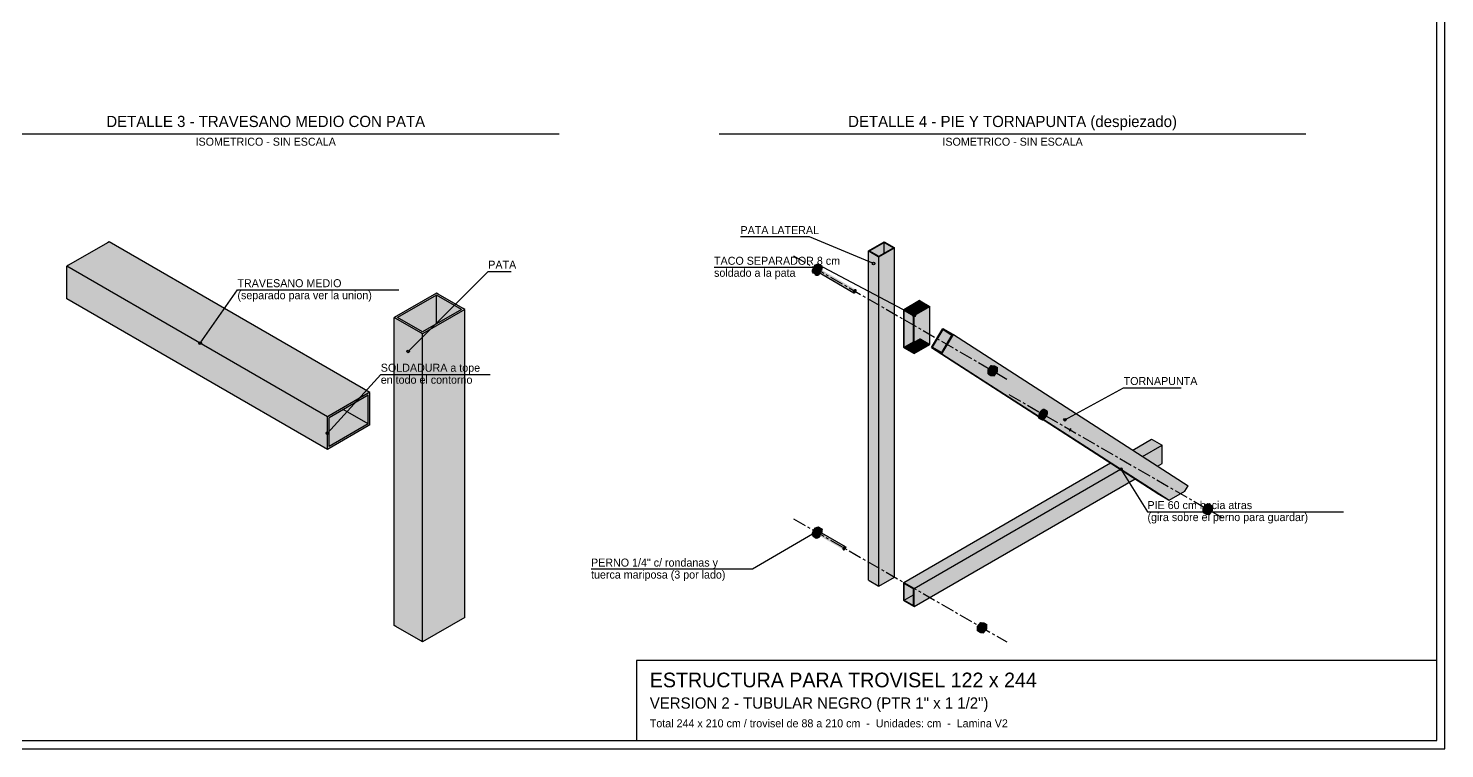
# Model space of a CAD drawing. Extents: x -37 to 1122, y -290 to 250.
# Drawn here: x 591 to 1122, y -290 to -20 of the extents above; entities that cross this region are included whole.
import ezdxf
from ezdxf.enums import TextEntityAlignment as Align

# ---------------------------------------------------------------- set-up
doc = ezdxf.new("R2010")
doc.units = 0
doc.header["$LTSCALE"] = 4
doc.linetypes.add('CENTER', pattern=[2, 1.25, -0.25, 0.25, -0.25])
for name, color, linetype in [('EJES', 6, 'CENTER'), ('HERRAJES', 30, 'CONTINUOUS'), ('MARCO', 7, 'CONTINUOUS'), ('RELLENO', 7, 'CONTINUOUS'), ('TEXTO', 7, 'CONTINUOUS'), ('TUBO', 8, 'CONTINUOUS')]:
    doc.layers.add(name, color=color, linetype=linetype)

msp = doc.modelspace()

# ---------------------------------------------------------------- linework, layer by layer
at = {"layer": 'EJES'}
for p, q in [((877.923165, -105.281388), (957.889428, -151.449931)), ((958.625267, -157.241123), (1038.591529, -203.409666)), ((877.923165, -203.834503), (957.889428, -250.003046))]:
    msp.add_line(p, q, dxfattribs=at)
at = {"layer": 'HERRAJES'}
for p, q in [((885, -110.702367), (885.219745, -109.962918)), ((885, -111.36542), (885, -110.702367)), ((885, -111.36542), (885.219745, -111.851131)), ((885.219745, -109.962918), (885.625779, -109.259646)), ((885.625779, -109.259646), (886.156289, -108.699617)), ((885.774567, -111.149564), (885.994311, -110.410114)), ((885.774567, -111.812616), (885.774567, -111.149564)), ((885.994311, -110.410114), (886.400345, -109.706842)), ((886.156289, -108.699617), (886.730509, -108.368091)), ((886.400345, -109.706842), (886.930855, -109.146813)), ((886.730509, -108.368091), (887.261019, -108.31554)), ((886.808917, -111.199335), (900.472363, -119.087929)), ((886.930855, -109.146813), (887.505076, -108.815287)), ((887.261019, -108.31554), (888.035586, -108.762736)), ((887.505076, -108.815287), (888.035586, -108.762736)), ((888.035586, -108.762736), (888.44162, -108.99716)), ((888.44162, -108.99716), (888.661364, -109.48287)), ((888.522511, -110.613169), (888.661364, -110.145923)), ((888.661364, -110.145923), (888.661364, -109.48287)), ((885.774567, -111.812616), (885.994311, -112.298327)), ((885.994311, -112.298327), (886.400345, -112.532751)), ((886.400345, -112.532751), (886.930855, -112.4802)), ((886.930855, -112.4802), (887.505076, -112.148674)), ((887.505076, -112.148674), (887.840296, -111.7948)), ((900.398923, -118.703999), (900.472363, -118.456867)), ((900.398923, -118.925598), (900.398923, -118.703999)), ((900.398923, -118.925598), (900.472363, -119.087929)), ((900.472363, -118.456867), (900.608064, -118.221826)), ((900.472363, -119.087929), (900.608064, -119.166276)), ((900.608064, -118.221826), (900.785367, -118.034659)), ((900.608064, -119.166276), (900.785367, -119.148711)), ((900.785367, -118.034659), (900.977276, -117.92386)), ((900.785367, -119.148711), (900.977276, -119.037912)), ((900.977276, -117.92386), (901.154579, -117.906295)), ((900.977276, -119.037912), (901.154579, -118.850745)), ((901.154579, -117.906295), (901.29028, -117.984642)), ((901.154579, -118.850745), (901.29028, -118.615704)), ((901.29028, -117.984642), (901.36372, -118.146973)), ((901.29028, -118.615704), (901.36372, -118.368572)), ((901.36372, -118.368572), (901.36372, -118.146973)), ((950.791938, -147.943097), (952.002722, -146.436861)), ((950.791938, -149.557475), (950.791938, -147.943097)), ((950.791938, -147.943097), (951.876331, -148.569172)), ((951.876331, -148.569172), (953.087115, -147.062936)), ((951.876331, -150.18355), (951.876331, -148.569172)), ((952.002722, -146.436861), (953.213506, -146.545004)), ((952.002722, -146.436861), (953.087115, -147.062936)), ((953.087115, -147.062936), (954.297899, -147.171079)), ((953.213506, -146.545004), (954.297899, -147.171079)), ((954.297899, -148.785457), (954.297899, -147.171079)), ((950.791938, -149.557475), (951.876331, -150.18355)), ((951.876331, -150.18355), (953.087115, -150.291693)), ((953.087115, -150.291693), (954.297899, -148.785457)), ((969.6369, -165.596912), (969.6369, -165.4711)), ((969.6369, -165.596912), (969.856644, -166.082623)), ((969.856644, -166.082623), (970.631211, -166.529819)), ((970.411466, -166.044108), (970.411466, -165.969802)), ((970.411466, -166.044108), (970.631211, -166.529819)), ((970.631211, -166.529819), (971.037245, -166.764243)), ((971.037245, -166.764243), (971.56428, -166.712036)), ((1031.494039, -199.902832), (1032.704823, -198.396596)), ((1031.494039, -201.51721), (1031.494039, -199.902832)), ((1031.494039, -199.902832), (1032.578432, -200.528907)), ((1031.494039, -201.51721), (1032.578432, -202.143285)), ((1032.578432, -200.528907), (1033.789216, -199.022671)), ((1032.578432, -202.143285), (1032.578432, -200.528907)), ((1032.704823, -198.396596), (1033.915607, -198.504739)), ((1032.704823, -198.396596), (1033.789216, -199.022671)), ((1033.789216, -199.022671), (1035, -199.130814)), ((1033.789216, -202.251428), (1035, -200.745192)), ((1033.915607, -198.504739), (1035, -199.130814)), ((1035, -200.745192), (1035, -199.130814)), ((886.156289, -207.252732), (886.730509, -206.921205)), ((886.730509, -206.921205), (887.261019, -206.868654)), ((887.261019, -206.868654), (888.035586, -207.315851)), ((1032.578432, -202.143285), (1033.789216, -202.251428)), ((885, -209.255482), (885.219745, -208.516033)), ((885, -209.918535), (885, -209.255482)), ((885, -209.918535), (885.219745, -210.404245)), ((885.219745, -208.516033), (885.625779, -207.812761)), ((885.219745, -210.404245), (885.994311, -210.851442)), ((885.625779, -207.812761), (886.156289, -207.252732)), ((885.774567, -209.702679), (885.994311, -208.963229)), ((885.774567, -210.365731), (885.774567, -209.702679)), ((885.774567, -210.365731), (885.994311, -210.851442)), ((885.994311, -208.963229), (886.400345, -208.259957)), ((885.994311, -210.851442), (886.400345, -211.085866)), ((886.400345, -208.259957), (886.930855, -207.699928)), ((886.400345, -211.085866), (886.930855, -211.033315)), ((886.930855, -207.699928), (887.505076, -207.368402)), ((886.930855, -211.033315), (887.505076, -210.701788)), ((887.491134, -208.570816), (897.219781, -214.187653)), ((887.505076, -207.368402), (888.035586, -207.315851)), ((887.505076, -210.701788), (887.840296, -210.347915)), ((888.035586, -207.315851), (888.44162, -207.550275)), ((888.44162, -207.550275), (888.661364, -208.035985)), ((888.522511, -209.166284), (888.661364, -208.699038)), ((888.661364, -208.699038), (888.661364, -208.035985)), ((896.464124, -214.985357), (896.537564, -214.738225)), ((896.464124, -215.206955), (896.464124, -214.985357)), ((896.464124, -215.206955), (896.537564, -215.369287)), ((896.537564, -214.738225), (896.673265, -214.503184)), ((896.537564, -215.369287), (896.673265, -215.447634)), ((896.673265, -214.503184), (896.850568, -214.316017)), ((896.673265, -215.447634), (896.850568, -215.430069)), ((896.850568, -214.316017), (897.042478, -214.205218)), ((896.850568, -215.430069), (897.042478, -215.31927)), ((897.042478, -214.205218), (897.219781, -214.187653)), ((897.042478, -215.31927), (897.219781, -215.132103)), ((897.219781, -214.187653), (897.355482, -214.266)), ((897.219781, -215.132103), (897.355482, -214.897062)), ((897.355482, -214.266), (897.428921, -214.428331)), ((897.355482, -214.897062), (897.428921, -214.64993)), ((897.428921, -214.64993), (897.428921, -214.428331)), ((946.857139, -244.224455), (948.067923, -242.718219)), ((946.857139, -245.838833), (946.857139, -244.224455)), ((946.857139, -244.224455), (947.941532, -244.850529)), ((947.941532, -244.850529), (949.152316, -243.344294)), ((948.067923, -242.718219), (949.278707, -242.826362)), ((948.067923, -242.718219), (949.152316, -243.344294)), ((949.152316, -243.344294), (950.3631, -243.452436)), ((949.278707, -242.826362), (950.3631, -243.452436)), ((950.3631, -245.066815), (950.3631, -243.452436)), ((946.857139, -245.838833), (947.941532, -246.464908)), ((947.941532, -246.464908), (947.941532, -244.850529)), ((947.941532, -246.464908), (949.152316, -246.573051)), ((949.152316, -246.573051), (950.3631, -245.066815))]:
    msp.add_line(p, q, dxfattribs=at)
at = {"layer": 'MARCO'}
for p, q in [((1122, -290.003046), (1122, 250)), ((1119, -287.003046), (1119, 247)), ((1119, -257.003046), (819, -257.003046)), ((819, -257.003046), (819, -287.003046)), ((1119, -287.003046), (1119, -257.003046)), ((-37, -290.003046), (1122, -290.003046)), ((-34, -287.003046), (1119, -287.003046)), ((819, -287.003046), (1119, -287.003046))]:
    msp.add_line(p, q, dxfattribs=at)
at = {"layer": 'RELLENO', "color": 252}
for points in [[(620.642188, -100.360866), (606.01629, -108.805132), (703.772293, -165.244587)], [(621.267227, -100), (620.642188, -100.360866), (718.398191, -156.800321)], [(703.772293, -165.244587), (718.398191, -156.800321), (620.642188, -100.360866)], [(718.398191, -156.800321), (719.02323, -156.439455), (621.267227, -100)], [(911.856931, -100), (905.954733, -103.407636), (906.187103, -103.541794)], [(906.187103, -103.541794), (912.089301, -100.134159), (911.856931, -100)], [(912.089301, -100.134159), (911.856931, -100.268318), (915.32699, -102.271757)], [(915.32699, -102.271757), (915.55936, -102.137598), (912.089301, -100.134159)], [(906.419473, -103.407636), (906.187103, -103.541794), (909.657162, -105.545234)], [(909.657162, -105.545234), (909.889532, -105.411075), (906.419473, -103.407636)], [(915.55936, -102.137598), (909.657162, -105.545234), (909.889532, -105.679393)], [(909.889532, -105.679393), (915.79173, -102.271757), (915.55936, -102.137598)], [(606.01629, -108.805132), (605.391252, -109.165998), (703.147255, -165.605453)], [(703.147255, -165.605453), (703.772293, -165.244587), (606.01629, -108.805132)], [(620.642188, -111.860465), (606.01629, -120.304731), (703.772293, -176.744186)], [(703.772293, -176.744186), (718.398191, -168.29992), (620.642188, -111.860465)], [(744.024765, -119.246191), (728.14879, -128.412189), (728.773828, -128.773055)], [(728.773828, -128.773055), (744.649803, -119.607057), (744.024765, -119.246191)], [(744.649803, -119.607057), (744.024765, -119.967923), (753.358672, -125.356856)], [(753.358672, -125.356856), (753.98371, -124.99599), (744.649803, -119.607057)], [(925.08653, -121.948393), (919.184332, -125.356029), (919.416702, -125.490188)], [(919.416702, -125.490188), (925.3189, -122.082552), (925.08653, -121.948393)], [(925.3189, -122.082552), (919.416702, -125.490188), (922.886761, -127.493627)], [(922.886761, -127.493627), (928.788959, -124.085991), (925.3189, -122.082552)], [(753.98371, -124.99599), (738.107735, -134.161989), (738.732773, -134.522855)], [(738.732773, -134.522855), (754.608748, -125.356856), (753.98371, -124.99599)], [(928.788959, -124.085991), (922.886761, -127.493627), (923.119131, -127.627786)], [(923.119131, -127.627786), (929.021329, -124.22015), (928.788959, -124.085991)], [(729.398867, -128.412189), (728.773828, -128.773055), (738.107735, -134.161989)], [(738.107735, -134.161989), (738.732773, -133.801123), (729.398867, -128.412189)], [(934.092124, -132.650631), (933.859754, -132.516472), (929.571143, -139.674918)], [(929.571143, -139.674918), (929.803513, -139.809077), (934.092124, -132.650631)], [(937.562183, -134.65407), (934.092124, -132.650631), (933.923281, -132.93246)], [(925.3189, -136.124515), (919.416702, -139.532151), (922.886761, -141.53559)], [(922.886761, -141.53559), (928.788959, -138.127954), (925.3189, -136.124515)], [(937.794553, -134.788229), (937.562183, -134.65407), (933.273571, -141.812516)], [(933.273571, -141.812516), (933.505941, -141.946675), (937.794553, -134.788229)], [(933.923281, -132.93246), (937.39334, -134.935899), (937.562183, -134.65407)], [(933.442414, -141.530687), (929.972356, -139.527248), (929.803513, -139.809077)], [(929.803513, -139.809077), (933.273571, -141.812516), (933.442414, -141.530687)], [(1012.132332, -173.993096), (919.184332, -227.656648), (919.416702, -227.790807)], [(919.416702, -227.790807), (1012.364702, -174.127254), (1012.132332, -173.993096)], [(1012.364702, -174.127254), (919.416702, -227.790807), (922.886761, -229.794247)], [(922.886761, -229.794247), (1015.834761, -176.130694), (1012.364702, -174.127254)], [(1015.834761, -176.130694), (922.886761, -229.794247), (923.119131, -229.928405)], [(923.119131, -229.928405), (1016.067131, -176.264853), (1015.834761, -176.130694)], [(1012.364702, -180.674208), (919.416702, -234.337761), (922.886761, -236.3412)], [(922.886761, -236.3412), (1015.834761, -182.677647), (1012.364702, -180.674208)]]:
    msp.add_solid(points, dxfattribs=at)
at = {"layer": 'RELLENO', "color": 250}
for points in [[(620.642188, -100.360866), (620.642188, -112.582197), (718.398191, -169.021652)], [(718.398191, -169.021652), (718.398191, -156.800321), (620.642188, -100.360866)], [(911.856931, -100.268318), (911.856931, -223.694489), (915.32699, -225.697929)], [(915.32699, -225.697929), (915.32699, -102.271757), (911.856931, -100.268318)], [(905.954733, -103.407636), (905.954733, -226.833807), (906.187103, -226.967966)], [(906.187103, -226.967966), (906.187103, -103.541794), (905.954733, -103.407636)], [(906.187103, -103.541794), (906.187103, -226.967966), (909.657162, -228.971405)], [(909.657162, -228.971405), (909.657162, -105.545234), (906.187103, -103.541794)], [(909.657162, -105.545234), (909.657162, -228.971405), (909.889532, -229.105564)], [(909.889532, -229.105564), (909.889532, -105.679393), (909.657162, -105.545234)], [(605.391252, -109.165998), (605.391252, -121.38733), (703.147255, -177.826784)], [(703.147255, -177.826784), (703.147255, -165.605453), (605.391252, -109.165998)], [(606.01629, -108.805132), (606.01629, -109.526864), (703.772293, -165.966319)], [(703.772293, -165.966319), (703.772293, -165.244587), (606.01629, -108.805132)], [(606.01629, -120.304731), (606.01629, -121.026464), (703.772293, -177.465918)], [(703.772293, -177.465918), (703.772293, -176.744186), (606.01629, -120.304731)], [(744.024765, -119.967923), (744.024765, -235.445068), (753.358672, -240.834002)], [(753.358672, -240.834002), (753.358672, -125.356856), (744.024765, -119.967923)], [(919.184332, -125.356029), (919.184332, -139.66631), (919.416702, -139.800468)], [(919.416702, -139.800468), (919.416702, -125.490188), (919.184332, -125.356029)], [(919.416702, -125.490188), (919.416702, -125.758505), (922.886761, -127.761945)], [(922.886761, -127.761945), (922.886761, -127.493627), (919.416702, -125.490188)], [(728.14879, -128.412189), (728.14879, -243.889334), (728.773828, -244.2502)], [(728.773828, -244.2502), (728.773828, -128.773055), (728.14879, -128.412189)], [(728.773828, -128.773055), (728.773828, -244.2502), (738.107735, -249.639134)], [(738.107735, -249.639134), (738.107735, -134.161989), (728.773828, -128.773055)], [(922.886761, -127.493627), (922.886761, -141.803908), (923.119131, -141.938067)], [(923.119131, -141.938067), (923.119131, -127.627786), (922.886761, -127.493627)], [(738.107735, -134.161989), (738.107735, -249.639134), (738.732773, -250)], [(738.732773, -250), (738.732773, -134.522855), (738.107735, -134.161989)], [(937.39334, -134.935899), (933.923281, -132.93246), (1021.924544, -189.591732)], [(1021.924544, -189.591732), (1025.394603, -191.595171), (937.39334, -134.935899)], [(919.416702, -139.532151), (919.416702, -139.800468), (922.886761, -141.803908)], [(922.886761, -141.803908), (922.886761, -141.53559), (919.416702, -139.532151)], [(929.803513, -139.809077), (929.571143, -139.674918), (1014.79609, -194.54667)], [(1014.79609, -194.54667), (1015.02846, -194.680829), (929.803513, -139.809077)], [(933.273571, -141.812516), (929.803513, -139.809077), (1015.02846, -194.680829)], [(1015.02846, -194.680829), (1018.498519, -196.684268), (933.273571, -141.812516)], [(933.505941, -141.946675), (933.273571, -141.812516), (1018.498519, -196.684268)], [(1018.498519, -196.684268), (1018.730889, -196.818427), (933.505941, -141.946675)], [(919.184332, -227.656648), (919.184332, -234.47192), (919.416702, -234.606078)], [(919.416702, -234.606078), (919.416702, -227.790807), (919.184332, -227.656648)], [(919.416702, -227.790807), (919.416702, -228.059125), (922.886761, -230.062564)], [(922.886761, -230.062564), (922.886761, -229.794247), (919.416702, -227.790807)], [(922.886761, -229.794247), (922.886761, -236.609518), (923.119131, -236.743677)], [(923.119131, -236.743677), (923.119131, -229.928405), (922.886761, -229.794247)], [(919.416702, -234.337761), (919.416702, -234.606078), (922.886761, -236.609518)], [(922.886761, -236.609518), (922.886761, -236.3412), (919.416702, -234.337761)]]:
    msp.add_solid(points, dxfattribs=at)
at = {"layer": 'RELLENO', "color": 251}
for points in [[(912.089301, -223.560331), (912.089301, -100.134159), (906.187103, -103.541794)], [(906.187103, -103.541794), (906.187103, -226.967966), (912.089301, -223.560331)], [(909.889532, -228.837247), (909.889532, -105.411075), (909.657162, -105.545234)], [(909.657162, -105.545234), (909.657162, -228.971405), (909.889532, -228.837247)], [(915.79173, -225.697929), (915.79173, -102.271757), (909.889532, -105.679393)], [(909.889532, -105.679393), (909.889532, -229.105564), (915.79173, -225.697929)], [(915.55936, -225.56377), (915.55936, -102.137598), (915.32699, -102.271757)], [(915.32699, -102.271757), (915.32699, -225.697929), (915.55936, -225.56377)], [(744.649803, -235.084202), (744.649803, -119.607057), (728.773828, -128.773055)], [(925.3189, -136.392833), (925.3189, -122.082552), (919.416702, -125.490188)], [(754.608748, -240.834002), (754.608748, -125.356856), (738.732773, -134.522855)], [(753.98371, -240.473136), (753.98371, -124.99599), (753.358672, -125.356856)], [(753.358672, -125.356856), (753.358672, -240.834002), (753.98371, -240.473136)], [(919.416702, -125.490188), (919.416702, -139.800468), (925.3189, -136.392833)], [(928.788959, -124.354309), (928.788959, -124.085991), (922.886761, -127.493627)], [(922.886761, -127.493627), (922.886761, -127.761945), (928.788959, -124.354309)], [(929.021329, -138.530431), (929.021329, -124.22015), (923.119131, -127.627786)], [(728.773828, -128.773055), (728.773828, -244.2502), (744.649803, -235.084202)], [(923.119131, -127.627786), (923.119131, -141.938067), (929.021329, -138.530431)], [(934.092124, -132.650631), (929.803513, -139.809077), (1015.02846, -194.680829)], [(934.092124, -132.650631), (1015.02846, -194.680829), (1020.910059, -191.285086)], [(1020.910059, -191.285086), (1022.093387, -189.309904), (934.092124, -132.650631)], [(738.732773, -249.278268), (738.732773, -133.801123), (738.107735, -134.161989)], [(738.107735, -134.161989), (738.107735, -249.639134), (738.732773, -249.278268)], [(738.732773, -134.522855), (738.732773, -250), (754.608748, -240.834002)], [(937.794553, -134.788229), (933.505941, -141.946675), (1018.730889, -196.818427)], [(1025.563446, -191.313343), (937.562183, -134.65407), (937.39334, -134.935899)], [(937.39334, -134.935899), (1025.394603, -191.595171), (1025.563446, -191.313343)], [(937.794553, -134.788229), (1018.730889, -196.818427), (1024.612488, -193.422684)], [(1024.612488, -193.422684), (1025.795816, -191.447502), (937.794553, -134.788229)], [(928.788959, -138.396272), (928.788959, -138.127954), (922.886761, -141.53559)], [(922.886761, -141.53559), (922.886761, -141.803908), (928.788959, -138.396272)], [(933.442414, -141.530687), (933.273571, -141.812516), (1018.498519, -196.684268)], [(1018.498519, -196.684268), (1018.818318, -196.499632), (933.442414, -141.530687)], [(718.398191, -157.522053), (718.398191, -156.800321), (703.772293, -165.244587)], [(703.772293, -165.244587), (703.772293, -165.966319), (718.398191, -157.522053)], [(719.02323, -168.660786), (719.02323, -156.439455), (718.398191, -156.800321)], [(718.398191, -156.800321), (718.398191, -169.021652), (719.02323, -168.660786)], [(703.772293, -177.465918), (703.772293, -165.244587), (703.147255, -165.605453)], [(703.147255, -165.605453), (703.147255, -177.826784), (703.772293, -177.465918)], [(718.398191, -169.021652), (718.398191, -168.29992), (703.772293, -176.744186)], [(703.772293, -176.744186), (703.772293, -177.465918), (718.398191, -169.021652)], [(1012.364702, -180.942526), (1012.364702, -174.127254), (919.416702, -227.790807)], [(1015.834761, -176.399011), (1015.834761, -176.130694), (922.886761, -229.794247)], [(922.886761, -229.794247), (922.886761, -230.062564), (1015.834761, -176.399011)], [(1016.067131, -183.080124), (1016.067131, -176.264853), (923.119131, -229.928405)], [(919.416702, -227.790807), (919.416702, -234.606078), (1012.364702, -180.942526)], [(1015.834761, -182.945965), (1015.834761, -182.677647), (922.886761, -236.3412)], [(922.886761, -236.3412), (922.886761, -236.609518), (1015.834761, -182.945965)], [(923.119131, -229.928405), (923.119131, -236.743677), (1016.067131, -183.080124)]]:
    msp.add_solid(points, dxfattribs=at)
at = {"layer": 'RELLENO', "color": 30}
for points in [[(885.994311, -110.410115), (885.219744, -109.962918), (885, -110.702368)], [(885, -110.702368), (885.774567, -111.149564), (885.994311, -110.410115)], [(885.774567, -111.149564), (885, -110.702368), (885, -111.36542)], [(885, -111.36542), (885.774567, -111.812616), (885.774567, -111.149564)], [(885.774567, -111.812616), (885, -111.36542), (885.219744, -111.85113)], [(886.400346, -109.706842), (885.625779, -109.259646), (885.219744, -109.962918)], [(885.219744, -109.962918), (885.994311, -110.410115), (886.400346, -109.706842)], [(886.930856, -109.146813), (886.156289, -108.699617), (885.625779, -109.259646)], [(885.625779, -109.259646), (886.400346, -109.706842), (886.930856, -109.146813)], [(900.472363, -118.456868), (886.034441, -110.121129), (885.961, -110.368261)], [(900.398922, -118.703999), (885.961, -110.368261), (885.961, -110.58986)], [(885.961, -110.368261), (900.398922, -118.703999), (900.472363, -118.456868)], [(900.398922, -118.925598), (885.961, -110.58986), (886.034441, -110.752189)], [(885.961, -110.58986), (900.398922, -118.925598), (900.398922, -118.703999)], [(900.608064, -118.221826), (886.170142, -109.886088), (886.034441, -110.121129)], [(886.034441, -110.121129), (900.472363, -118.456868), (900.608064, -118.221826)], [(886.034441, -110.752189), (900.472363, -119.087928), (900.398922, -118.925598)], [(887.505075, -108.815287), (886.730509, -108.368091), (886.156289, -108.699617)], [(886.156289, -108.699617), (886.930856, -109.146813), (887.505075, -108.815287)], [(900.785366, -118.034659), (886.347444, -109.69892), (886.170142, -109.886088)], [(886.170142, -109.886088), (900.608064, -118.221826), (900.785366, -118.034659)], [(900.977277, -117.923859), (886.539354, -109.588121), (886.347444, -109.69892)], [(886.347444, -109.69892), (900.785366, -118.034659), (900.977277, -117.923859)], [(901.154579, -117.906296), (886.716656, -109.570558), (886.539354, -109.588121)], [(886.539354, -109.588121), (900.977277, -117.923859), (901.154579, -117.906296)], [(888.035585, -108.762736), (887.261019, -108.31554), (886.730509, -108.368091)], [(886.730509, -108.368091), (887.505075, -108.815287), (888.035585, -108.762736)], [(885.219744, -111.85113), (885.994311, -112.298326), (885.774567, -111.812616)], [(953.087115, -147.062936), (952.002722, -146.436861), (950.791938, -147.943097)], [(950.791938, -147.943097), (951.876331, -148.569172), (953.087115, -147.062936)], [(951.876331, -148.569172), (950.791938, -147.943097), (950.791938, -149.557475)], [(950.791938, -149.557475), (951.876331, -150.18355), (951.876331, -148.569172)], [(954.297899, -147.171079), (953.213505, -146.545004), (952.002722, -146.436861)], [(952.002722, -146.436861), (953.087115, -147.062936), (954.297899, -147.171079)], [(970.631211, -164.641607), (969.856644, -164.19441), (969.6369, -164.93386)], [(971.037245, -163.938334), (970.262679, -163.491138), (969.856644, -164.19441)], [(969.856644, -164.19441), (970.631211, -164.641607), (971.037245, -163.938334)], [(971.567755, -163.378305), (970.793189, -162.931109), (970.262679, -163.491138)], [(970.262679, -163.491138), (971.037245, -163.938334), (971.567755, -163.378305)], [(981.174464, -170.416603), (970.67134, -164.352621), (970.597899, -164.599753)], [(981.101023, -170.663734), (970.597899, -164.599753), (970.597899, -164.821352)], [(970.597899, -164.599753), (981.101023, -170.663734), (981.174464, -170.416603)], [(981.310165, -170.181561), (970.807041, -164.11758), (970.67134, -164.352621)], [(970.67134, -164.352621), (981.174464, -170.416603), (981.310165, -170.181561)], [(972.141975, -163.046779), (971.367408, -162.599583), (970.793189, -162.931109)], [(970.793189, -162.931109), (971.567755, -163.378305), (972.141975, -163.046779)], [(981.487467, -169.994394), (970.984343, -163.930412), (970.807041, -164.11758)], [(970.807041, -164.11758), (981.310165, -170.181561), (981.487467, -169.994394)], [(981.679378, -169.883594), (971.176254, -163.819613), (970.984343, -163.930412)], [(970.984343, -163.930412), (981.487467, -169.994394), (981.679378, -169.883594)], [(981.85668, -169.866031), (971.353556, -163.80205), (971.176254, -163.819613)], [(971.176254, -163.819613), (981.679378, -169.883594), (981.85668, -169.866031)], [(972.672485, -162.994228), (971.897918, -162.547032), (971.367408, -162.599583)], [(971.367408, -162.599583), (972.141975, -163.046779), (972.672485, -162.994228)], [(969.6369, -164.93386), (970.411466, -165.381056), (970.631211, -164.641607)], [(970.411466, -165.381056), (969.6369, -164.93386), (969.6369, -165.596912)], [(969.6369, -165.596912), (970.411466, -166.044108), (970.411466, -165.381056)], [(970.411466, -166.044108), (969.6369, -165.596912), (969.856644, -166.082622)], [(969.856644, -166.082622), (970.631211, -166.529819), (970.411466, -166.044108)], [(981.101023, -170.885333), (970.597899, -164.821352), (970.67134, -164.983681)], [(970.597899, -164.821352), (981.101023, -170.885333), (981.101023, -170.663734)], [(970.67134, -164.983681), (981.174464, -171.047663), (981.101023, -170.885333)], [(1033.789216, -199.022671), (1032.704823, -198.396596), (1031.494039, -199.902832)], [(1031.494039, -199.902832), (1032.578432, -200.528907), (1033.789216, -199.022671)], [(1032.578432, -200.528907), (1031.494039, -199.902832), (1031.494039, -201.51721)], [(1031.494039, -201.51721), (1032.578432, -202.143285), (1032.578432, -200.528907)], [(1035, -199.130814), (1033.915607, -198.504739), (1032.704823, -198.396596)], [(1032.704823, -198.396596), (1033.789216, -199.022671), (1035, -199.130814)], [(887.505075, -207.368402), (886.730509, -206.921206), (886.156289, -207.252731)], [(888.035585, -207.315851), (887.261019, -206.868654), (886.730509, -206.921206)], [(886.730509, -206.921206), (887.505075, -207.368402), (888.035585, -207.315851)], [(885.994311, -208.963229), (885.219744, -208.516033), (885, -209.255483)], [(885, -209.255483), (885.774567, -209.702679), (885.994311, -208.963229)], [(885.774567, -209.702679), (885, -209.255483), (885, -209.918535)], [(885, -209.918535), (885.774567, -210.365731), (885.774567, -209.702679)], [(885.774567, -210.365731), (885, -209.918535), (885.219744, -210.404245)], [(886.400346, -208.259957), (885.625779, -207.81276), (885.219744, -208.516033)], [(885.219744, -208.516033), (885.994311, -208.963229), (886.400346, -208.259957)], [(885.219744, -210.404245), (885.994311, -210.851441), (885.774567, -210.365731)], [(886.930856, -207.699928), (886.156289, -207.252731), (885.625779, -207.81276)], [(885.625779, -207.81276), (886.400346, -208.259957), (886.930856, -207.699928)], [(896.537565, -214.738225), (886.034441, -208.674244), (885.961, -208.921376)], [(896.464124, -214.985357), (885.961, -208.921376), (885.961, -209.142975)], [(885.961, -208.921376), (896.464124, -214.985357), (896.537565, -214.738225)], [(896.464124, -215.206956), (885.961, -209.142975), (886.034441, -209.305304)], [(885.961, -209.142975), (896.464124, -215.206956), (896.464124, -214.985357)], [(896.673266, -214.503184), (886.170142, -208.439203), (886.034441, -208.674244)], [(886.034441, -208.674244), (896.537565, -214.738225), (896.673266, -214.503184)], [(886.034441, -209.305304), (896.537565, -215.369286), (896.464124, -215.206956)], [(886.156289, -207.252731), (886.930856, -207.699928), (887.505075, -207.368402)], [(896.850568, -214.316017), (886.347444, -208.252035), (886.170142, -208.439203)], [(886.170142, -208.439203), (896.673266, -214.503184), (896.850568, -214.316017)], [(897.042478, -214.205217), (886.539354, -208.141236), (886.347444, -208.252035)], [(886.347444, -208.252035), (896.850568, -214.316017), (897.042478, -214.205217)], [(897.21978, -214.187654), (886.716656, -208.123673), (886.539354, -208.141236)], [(886.539354, -208.141236), (897.042478, -214.205217), (897.21978, -214.187654)], [(949.152316, -243.344294), (948.067923, -242.718219), (946.857139, -244.224455)], [(946.857139, -244.224455), (947.941532, -244.850529), (949.152316, -243.344294)], [(947.941532, -244.850529), (946.857139, -244.224455), (946.857139, -245.838833)], [(950.3631, -243.452437), (949.278707, -242.826362), (948.067923, -242.718219)], [(948.067923, -242.718219), (949.152316, -243.344294), (950.3631, -243.452437)], [(946.857139, -245.838833), (947.941532, -246.464908), (947.941532, -244.850529)]]:
    msp.add_solid(points, dxfattribs=at)
at = {"layer": 'RELLENO', "color": 32}
for points in [[(888.661364, -110.145923), (885.994311, -110.410115), (885.774567, -111.149564)], [(888.661364, -110.145923), (885.774567, -111.149564), (885.774567, -111.812616)], [(888.661364, -110.145923), (885.774567, -111.812616), (885.994311, -112.298326)], [(888.661364, -110.145923), (886.400346, -109.706842), (885.994311, -110.410115)], [(888.661364, -110.145923), (885.994311, -112.298326), (886.400346, -112.532751)], [(888.661364, -110.145923), (886.930856, -109.146813), (886.400346, -109.706842)], [(888.661364, -110.145923), (886.400346, -112.532751), (886.930856, -112.4802)], [(888.661364, -110.145923), (887.505075, -108.815287), (886.930856, -109.146813)], [(888.661364, -110.145923), (886.930856, -112.4802), (887.505075, -112.148674)], [(888.661364, -110.145923), (888.035585, -108.762736), (887.505075, -108.815287)], [(888.661364, -110.145923), (887.505075, -112.148674), (888.035585, -111.588645)], [(888.661364, -110.145923), (888.44162, -108.99716), (888.035585, -108.762736)], [(888.035585, -111.588645), (888.44162, -110.885372), (888.661364, -110.145923)], [(888.661364, -110.145923), (888.661364, -109.482871), (888.44162, -108.99716)], [(901.363721, -118.368572), (900.472363, -118.456868), (900.398922, -118.703999)], [(901.363721, -118.368572), (900.398922, -118.703999), (900.398922, -118.925598)], [(901.363721, -118.368572), (900.398922, -118.925598), (900.472363, -119.087928)], [(901.363721, -118.368572), (900.608064, -118.221826), (900.472363, -118.456868)], [(901.363721, -118.368572), (900.472363, -119.087928), (900.608064, -119.166275)], [(901.363721, -118.368572), (900.785366, -118.034659), (900.608064, -118.221826)], [(901.363721, -118.368572), (900.608064, -119.166275), (900.785366, -119.148712)], [(901.363721, -118.368572), (900.977277, -117.923859), (900.785366, -118.034659)], [(901.363721, -118.368572), (900.785366, -119.148712), (900.977277, -119.037912)], [(901.363721, -118.368572), (901.154579, -117.906296), (900.977277, -117.923859)], [(901.363721, -118.368572), (900.977277, -119.037912), (901.154579, -118.850745)], [(901.363721, -118.368572), (901.29028, -117.984643), (901.154579, -117.906296)], [(901.154579, -118.850745), (901.29028, -118.615704), (901.363721, -118.368572)], [(901.363721, -118.368572), (901.363721, -118.146973), (901.29028, -117.984643)], [(954.297899, -148.785457), (953.087115, -147.062936), (951.876331, -148.569172)], [(954.297899, -148.785457), (951.876331, -148.569172), (951.876331, -150.18355)], [(954.297899, -148.785457), (954.297899, -147.171079), (953.087115, -147.062936)], [(951.876331, -150.18355), (953.087115, -150.291693), (954.297899, -148.785457)], [(973.298264, -164.377415), (970.631211, -164.641607), (970.411466, -165.381056)], [(973.298264, -164.377415), (970.411466, -165.381056), (970.411466, -166.044108)], [(973.298264, -164.377415), (970.411466, -166.044108), (970.631211, -166.529819)], [(973.298264, -164.377415), (971.037245, -163.938334), (970.631211, -164.641607)], [(973.298264, -164.377415), (970.631211, -166.529819), (971.037245, -166.764243)], [(973.298264, -164.377415), (971.567755, -163.378305), (971.037245, -163.938334)], [(973.298264, -164.377415), (971.037245, -166.764243), (971.567755, -166.711692)], [(973.298264, -164.377415), (972.141975, -163.046779), (971.567755, -163.378305)], [(973.298264, -164.377415), (971.567755, -166.711692), (972.141975, -166.380166)], [(973.298264, -164.377415), (972.672485, -162.994228), (972.141975, -163.046779)], [(973.298264, -164.377415), (972.141975, -166.380166), (972.672485, -165.820137)], [(973.298264, -164.377415), (973.07852, -163.228652), (972.672485, -162.994228)], [(972.672485, -165.820137), (973.07852, -165.116864), (973.298264, -164.377415)], [(973.298264, -164.377415), (973.298264, -163.714363), (973.07852, -163.228652)], [(982.065822, -170.328307), (981.679378, -169.883594), (981.487467, -169.994394)], [(982.065822, -170.328307), (981.85668, -169.866031), (981.679378, -169.883594)], [(982.065822, -170.328307), (981.992381, -169.944378), (981.85668, -169.866031)], [(982.065822, -170.328307), (981.174464, -170.416603), (981.101023, -170.663734)], [(982.065822, -170.328307), (981.101023, -170.663734), (981.101023, -170.885333)], [(982.065822, -170.328307), (981.101023, -170.885333), (981.174464, -171.047663)], [(982.065822, -170.328307), (981.310165, -170.181561), (981.174464, -170.416603)], [(982.065822, -170.328307), (981.174464, -171.047663), (981.310165, -171.12601)], [(982.065822, -170.328307), (981.487467, -169.994394), (981.310165, -170.181561)], [(982.065822, -170.328307), (981.310165, -171.12601), (981.487467, -171.108447)], [(982.065822, -170.328307), (981.487467, -171.108447), (981.679378, -170.997647)], [(982.065822, -170.328307), (981.679378, -170.997647), (981.85668, -170.81048)], [(981.85668, -170.81048), (981.992381, -170.575439), (982.065822, -170.328307)], [(982.065822, -170.328307), (982.065822, -170.106708), (981.992381, -169.944378)], [(1035, -200.745192), (1033.789216, -199.022671), (1032.578432, -200.528907)], [(1035, -200.745192), (1032.578432, -200.528907), (1032.578432, -202.143285)], [(1032.578432, -202.143285), (1033.789216, -202.251428), (1035, -200.745192)], [(1035, -200.745192), (1035, -199.130814), (1033.789216, -199.022671)], [(888.661364, -208.699037), (885.994311, -208.963229), (885.774567, -209.702679)], [(888.661364, -208.699037), (885.774567, -209.702679), (885.774567, -210.365731)], [(888.661364, -208.699037), (885.774567, -210.365731), (885.994311, -210.851441)], [(888.661364, -208.699037), (886.400346, -208.259957), (885.994311, -208.963229)], [(888.661364, -208.699037), (885.994311, -210.851441), (886.400346, -211.085866)], [(888.661364, -208.699037), (886.930856, -207.699928), (886.400346, -208.259957)], [(888.661364, -208.699037), (886.400346, -211.085866), (886.930856, -211.033315)], [(888.661364, -208.699037), (887.505075, -207.368402), (886.930856, -207.699928)], [(888.661364, -208.699037), (886.930856, -211.033315), (887.505075, -210.701789)], [(888.661364, -208.699037), (888.035585, -207.315851), (887.505075, -207.368402)], [(888.661364, -208.699037), (887.505075, -210.701789), (888.035585, -210.14176)], [(888.661364, -208.699037), (888.44162, -207.550275), (888.035585, -207.315851)], [(888.035585, -210.14176), (888.44162, -209.438487), (888.661364, -208.699037)], [(888.661364, -208.699037), (888.661364, -208.035986), (888.44162, -207.550275)], [(897.428922, -214.64993), (896.537565, -214.738225), (896.464124, -214.985357)], [(897.428922, -214.64993), (896.464124, -214.985357), (896.464124, -215.206956)], [(897.428922, -214.64993), (896.464124, -215.206956), (896.537565, -215.369286)], [(897.428922, -214.64993), (896.673266, -214.503184), (896.537565, -214.738225)], [(897.428922, -214.64993), (896.537565, -215.369286), (896.673266, -215.447633)], [(897.428922, -214.64993), (896.850568, -214.316017), (896.673266, -214.503184)], [(897.428922, -214.64993), (896.673266, -215.447633), (896.850568, -215.43007)], [(897.428922, -214.64993), (897.042478, -214.205217), (896.850568, -214.316017)], [(897.428922, -214.64993), (896.850568, -215.43007), (897.042478, -215.31927)], [(897.428922, -214.64993), (897.21978, -214.187654), (897.042478, -214.205217)], [(897.428922, -214.64993), (897.042478, -215.31927), (897.21978, -215.132103)], [(897.428922, -214.64993), (897.355481, -214.266001), (897.21978, -214.187654)], [(897.21978, -215.132103), (897.355481, -214.897061), (897.428922, -214.64993)], [(897.428922, -214.64993), (897.428922, -214.428331), (897.355481, -214.266001)], [(950.3631, -245.066815), (949.152316, -243.344294), (947.941532, -244.850529)], [(950.3631, -245.066815), (950.3631, -243.452437), (949.152316, -243.344294)], [(950.3631, -245.066815), (947.941532, -244.850529), (947.941532, -246.464908)], [(947.941532, -246.464908), (949.152316, -246.573051), (950.3631, -245.066815)]]:
    msp.add_solid(points, dxfattribs=at)
at = {"layer": 'TEXTO'}
for p, q in [((570, -59.5), (790, -59.5)), ((850, -59.5), (1070, -59.5)), ((883.922132, -98.121084), (858.002132, -98.121084)), ((907.922132, -108.121084), (883.922132, -98.121084)), ((733.440782, -141.090617), (763.440782, -111.090617)), ((763.440782, -111.090617), (772.080782, -111.090617)), ((889.119131, -109.627786), (848.079131, -109.627786)), ((923.119131, -127.627786), (889.119131, -109.627786)), ((655.394322, -138.035285), (669.394322, -118.035285)), ((669.394322, -118.035285), (729.874322, -118.035285)), ((703.147255, -171.716119), (723.147255, -149.716119)), ((723.147255, -149.716119), (764.187255, -149.716119)), ((979.650879, -166.697088), (1001.650879, -154.697088)), ((1001.650879, -154.697088), (1023.250879, -154.697088)), ((1000.575797, -185.208778), (1010.575797, -201.208778)), ((1010.575797, -201.208778), (1084.015797, -201.208778)), ((886.443399, -208.753662), (862.443399, -222.753662)), ((862.443399, -222.753662), (801.963399, -222.753662))]:
    msp.add_line(p, q, dxfattribs=at)
for centre in [(907.922132, -108.121084), (923.119131, -127.627786), (655.394322, -138.035285), (733.440782, -141.090617), (979.650879, -166.697088), (703.147255, -171.716119), (1000.575797, -185.208778), (886.443399, -208.753662)]:
    msp.add_circle(centre, 0.5, dxfattribs=at)
at = {"layer": 'TUBO'}
for p, q in [((620.642188, -100.360866), (606.01629, -108.805132)), ((621.267227, -100), (620.642188, -100.360866)), ((719.02323, -156.439455), (621.267227, -100)), ((905.954733, -103.407636), (911.856931, -100)), ((906.419473, -103.407636), (911.856931, -100.268318)), ((911.856931, -100), (912.089301, -100.134159)), ((911.856931, -100.268318), (915.32699, -102.271757)), ((911.856931, -104.275196), (911.856931, -100.268318)), ((912.089301, -100.134159), (915.55936, -102.137598)), ((905.954733, -103.407636), (906.187103, -103.541794)), ((905.954733, -226.833807), (905.954733, -103.407636)), ((906.187103, -103.541794), (909.657162, -105.545234)), ((906.419473, -103.407636), (909.889532, -105.411075)), ((909.657162, -105.545234), (909.889532, -105.679393)), ((909.889532, -105.679393), (915.79173, -102.271757)), ((909.889532, -105.411075), (915.32699, -102.271757)), ((909.889532, -229.105564), (909.889532, -105.679393)), ((915.55936, -102.137598), (915.79173, -102.271757)), ((915.79173, -225.697929), (915.79173, -102.271757)), ((606.01629, -108.805132), (605.391252, -109.165998)), ((703.147255, -165.605453), (605.391252, -109.165998)), ((605.391252, -121.38733), (605.391252, -109.165998)), ((703.147255, -177.826784), (605.391252, -121.38733)), ((744.024765, -119.246191), (728.14879, -128.412189)), ((744.024765, -119.967923), (729.398867, -128.412189)), ((744.649803, -119.607057), (744.024765, -119.246191)), ((753.358672, -125.356856), (744.024765, -119.967923)), ((744.024765, -130.74579), (744.024765, -119.967923)), ((753.98371, -124.99599), (744.649803, -119.607057)), ((919.184332, -125.356029), (925.08653, -121.948393)), ((925.08653, -121.948393), (925.3189, -122.082552)), ((925.3189, -122.082552), (928.788959, -124.085991)), ((753.358672, -125.356856), (738.732773, -133.801123)), ((754.608748, -125.356856), (738.732773, -134.522855)), ((754.608748, -125.356856), (753.98371, -124.99599)), ((754.608748, -240.834002), (754.608748, -125.356856)), ((919.184332, -125.356029), (919.416702, -125.490188)), ((919.184332, -139.66631), (919.184332, -125.356029)), ((919.416702, -125.490188), (922.886761, -127.493627)), ((919.416702, -139.532151), (919.416702, -125.758505)), ((919.416702, -125.758505), (922.886761, -127.761945)), ((923.119131, -127.627786), (929.021329, -124.22015)), ((928.788959, -124.085991), (929.021329, -124.22015)), ((929.021329, -138.530431), (929.021329, -124.22015)), ((728.773828, -128.773055), (728.14879, -128.412189)), ((728.14879, -243.889334), (728.14879, -128.412189)), ((738.107735, -134.161989), (728.773828, -128.773055)), ((738.732773, -133.801123), (729.398867, -128.412189)), ((922.886761, -127.493627), (923.119131, -127.627786)), ((922.886761, -141.53559), (922.886761, -127.761945)), ((923.119131, -141.938067), (923.119131, -127.627786)), ((929.571142, -139.674918), (933.859754, -132.516472)), ((933.859754, -132.516472), (934.092124, -132.650631)), ((934.092124, -132.650631), (937.562182, -134.65407)), ((738.732773, -134.522855), (738.107735, -134.161989)), ((738.732773, -250), (738.732773, -134.522855)), ((919.416702, -139.532151), (922.886761, -137.528711)), ((929.972355, -139.527248), (933.923281, -132.932459)), ((933.442414, -141.530687), (937.393339, -134.935899)), ((933.505941, -141.946675), (937.794552, -134.788229)), ((933.923281, -132.932459), (937.293581, -135.102414)), ((933.923281, -132.932459), (937.393339, -134.935899)), ((937.562182, -134.65407), (937.794552, -134.788229)), ((937.794552, -134.788229), (1025.795817, -191.447501)), ((919.184332, -139.66631), (919.416702, -139.800468)), ((919.416702, -139.532151), (922.886761, -141.53559)), ((919.416702, -139.800468), (922.886761, -141.803908)), ((922.886761, -141.803908), (923.119131, -141.938067)), ((923.119131, -141.938067), (929.021329, -138.530431)), ((929.571142, -139.674918), (1014.79609, -194.54667)), ((929.571142, -139.674918), (929.803512, -139.809077)), ((929.803512, -139.809077), (933.273571, -141.812516)), ((929.972355, -139.527248), (933.442414, -141.530688)), ((933.273571, -141.812516), (933.505941, -141.946675)), ((933.505941, -141.946675), (1018.730889, -196.818427)), ((718.398191, -156.800321), (703.772293, -165.244587)), ((718.398191, -157.522053), (703.772293, -165.966319)), ((719.02323, -156.439455), (718.398191, -156.800321)), ((718.398191, -168.29992), (718.398191, -157.522053)), ((719.02323, -168.660786), (719.02323, -156.439455)), ((718.398191, -168.29992), (709.064285, -162.910986)), ((703.772293, -165.244587), (703.147255, -165.605453)), ((703.147255, -177.826784), (703.147255, -165.605453)), ((703.772293, -176.744186), (703.772293, -165.966319)), ((718.398191, -168.29992), (703.772293, -176.744186)), ((718.398191, -169.021652), (703.772293, -177.465918)), ((719.02323, -168.660786), (718.398191, -169.021652)), ((1005.043198, -178.086009), (1012.132332, -173.993096)), ((1012.132332, -173.993096), (1012.364702, -174.127254)), ((1012.364702, -174.127254), (1015.834761, -176.130694)), ((703.772293, -177.465918), (703.147255, -177.826784)), ((1008.763741, -180.481466), (1016.067131, -176.264853)), ((1015.834761, -176.130694), (1016.067131, -176.264853)), ((1016.067131, -183.080124), (1016.067131, -176.264853)), ((919.184332, -227.656648), (996.706047, -182.899465)), ((923.119131, -229.928405), (1000.42659, -185.294923)), ((1014.344556, -184.074653), (1016.067131, -183.080124)), ((923.119131, -236.743677), (1006.007405, -188.888109)), ((1014.79609, -194.54667), (1015.02846, -194.680829)), ((1015.02846, -194.680829), (1018.498519, -196.684268)), ((1018.730889, -196.818427), (1024.612488, -193.422684)), ((1024.612488, -193.422684), (1025.795817, -191.447501)), ((1018.498519, -196.684268), (1018.730889, -196.818427)), ((905.954733, -226.833807), (906.187103, -226.967966)), ((906.187103, -226.967966), (909.657162, -228.971405)), ((909.889532, -229.105564), (915.79173, -225.697929)), ((919.184332, -227.656648), (919.416702, -227.790807)), ((919.184332, -234.47192), (919.184332, -227.656648)), ((919.416702, -227.790807), (922.886761, -229.794247)), ((919.416702, -234.337761), (919.416702, -228.059125)), ((919.416702, -228.059125), (922.886761, -230.062564)), ((909.657162, -228.971405), (909.889532, -229.105564)), ((919.416702, -234.337761), (922.886761, -232.334321)), ((922.886761, -229.794247), (923.119131, -229.928405)), ((922.886761, -236.3412), (922.886761, -230.062564)), ((923.119131, -236.743677), (923.119131, -229.928405)), ((919.184332, -234.47192), (919.416702, -234.606078)), ((919.416702, -234.337761), (922.886761, -236.3412)), ((919.416702, -234.606078), (922.886761, -236.609518)), ((922.886761, -236.609518), (923.119131, -236.743677)), ((728.773828, -244.2502), (728.14879, -243.889334)), ((738.107735, -249.639134), (728.773828, -244.2502)), ((754.608748, -240.834002), (738.732773, -250)), ((738.732773, -250), (738.107735, -249.639134))]:
    msp.add_line(p, q, dxfattribs=at)

# ---------------------------------------------------------------- texts
at = {"layer": 'TEXTO'}
for s, height, p in [('DETALLE 3 - TRAVESANO MEDIO CON PATA', 4.2, (680, -57)), ('DETALLE 4 - PIE Y TORNAPUNTA (despiezado)', 4.2, (960, -57)), ('ISOMETRICO - SIN ESCALA', 3, (680, -64)), ('ISOMETRICO - SIN ESCALA', 3, (960, -64))]:
    msp.add_text(s, height=height, dxfattribs=at).set_placement(p, align=Align.CENTER)
for s, height, p in [('PATA LATERAL', 3, (858.002132, -97.121084)), ('TACO SEPARADOR 8 cm', 3, (848.079131, -108.627786)), ('PATA', 3, (763.440782, -110.090617)), ('soldado a la pata', 3, (848.079131, -113.127786)), ('TRAVESANO MEDIO', 3, (669.394322, -117.035285)), ('(separado para ver la union)', 3, (669.394322, -121.535285)), ('SOLDADURA a tope', 3, (723.147255, -148.716119)), ('en todo el contorno', 3, (723.147255, -153.216119)), ('TORNAPUNTA', 3, (1001.650879, -153.697088)), ('(gira sobre el perno para guardar)', 3, (1010.575797, -204.708778)), ('PIE 60 cm hacia atras', 3, (1010.575797, -200.208778)), ('PERNO 1/4" c/ rondanas y', 3, (801.963399, -221.753662)), ('tuerca mariposa (3 por lado)', 3, (801.963399, -226.253662)), ('ESTRUCTURA PARA TROVISEL 122 x 244', 5.5, (824, -267.003046)), ('VERSION 2 - TUBULAR NEGRO (PTR 1" x 1 1/2")', 4.2, (824, -275.003046)), ('Total 244 x 210 cm / trovisel de 88 a 210 cm  -  Unidades: cm  -  Lamina V2', 3, (824, -282.003046))]:
    msp.add_text(s, height=height, dxfattribs=at).set_placement(p)

doc.saveas('drawing.dxf')
